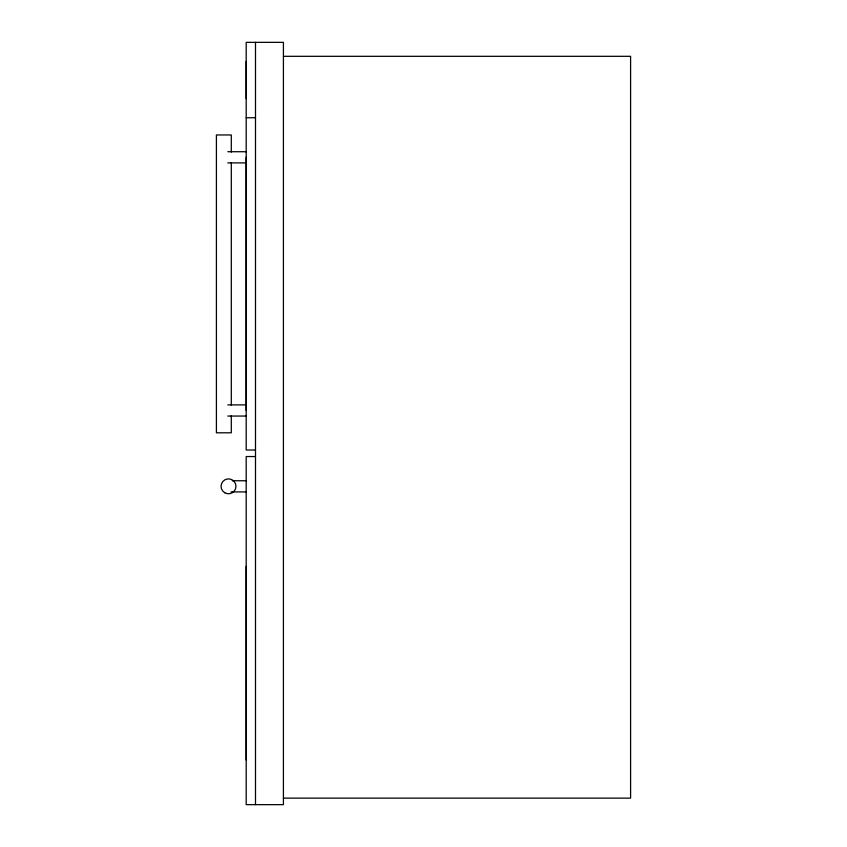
<?xml version="1.0" encoding="UTF-8"?>
<svg xmlns="http://www.w3.org/2000/svg" width="847" height="847" viewBox="0 0 847 847"><rect width="100%" height="100%" fill="white"/><g stroke="black" fill="none" stroke-linecap="round" stroke-linejoin="round"><path stroke-width="1.27" d="M283.417 56.315L630.592 56.315L630.592 798.139L283.417 798.139M246.191 61.429L246.191 98.665M246.191 117.744L255.498 117.744M227.79 151.719L246.191 151.719M246.191 157.298L246.191 410.467M227.79 162.889L246.191 162.889M227.79 404.887L246.191 404.887M227.79 416.057L246.191 416.057M255.498 450.022L246.191 450.022L246.191 42.35L283.417 42.35L283.417 804.65L246.191 804.65L246.191 456.544L255.498 456.544M232.29 480.747L246.191 480.747M231.03 491.916L246.191 491.916M246.191 566.378L246.191 759.971M255.498 42.35L255.498 804.65M231.295 152.089L231.295 134.959L216.409 134.959L216.409 432.806L231.295 432.806L231.295 415.676M231.295 162.635L231.295 405.131M224.783 492.774A7.443 7.443 0 0 0 235.953 486.326A7.443 7.443 0 0 0 224.783 479.878A7.443 7.443 0 0 0 224.783 492.774"/></g></svg>
